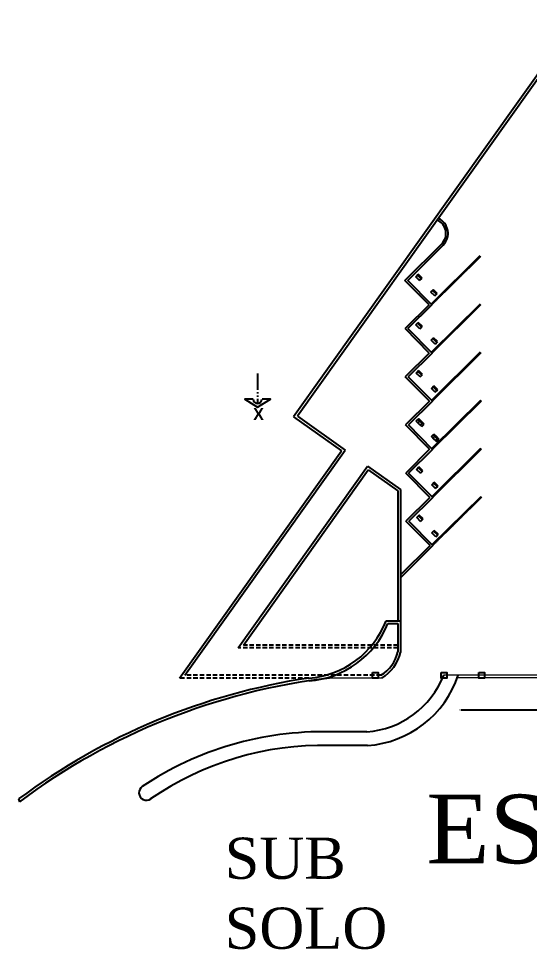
# Model space of a CAD drawing. Header units: millimetres. Extents: x 1191 to 1487, y 976 to 1230.
# Drawn here: x 1217.5 to 1254.7, y 976.2 to 1044 of the extents above; entities that cross this region are included whole.
import ezdxf
from ezdxf.enums import TextEntityAlignment as Align

# ---------------------------------------------------------------- set-up
doc = ezdxf.new("R2010")
doc.units = ezdxf.units.MM
doc.header["$LTSCALE"] = 0.05
doc.linetypes.add('ACAD_ISO05W100', pattern=[33, 24, -3, 0, -3, 0, -3])
doc.linetypes.add('DASHED2', pattern=[9.525, 6.35, -3.175])
doc.layers.get('Defpoints').update_dxf_attribs({"lineweight": 5})
for name, color, linetype in [('CAJON', 37, 'Continuous'), ('columnas', 174, 'Continuous'), ('GUAR', 2, 'Continuous'), ('LINEAS DE CORTE', 7, 'ACAD_ISO05W100'), ('lineas guia', 2, 'Continuous'), ('muebles', 4, 'Continuous'), ('Proyecciones', 7, 'DASHED2'), ('TEXT', 2, 'Continuous'), ('TOPE', 200, 'Continuous')]:
    doc.layers.add(name, color=color, linetype=linetype)
for name, color, linetype, lineweight in [('ED_GEN', 7, 'Continuous', 13), ('letreros', 7, 'Continuous', 5), ('muros', 5, 'Continuous', 20)]:
    doc.layers.add(name, color=color, linetype=linetype, lineweight=lineweight)
doc.styles.add('BLUE', font='cityb___.ttf')
doc.styles.get("Standard").update_dxf_attribs({"font": 'times.ttf'})
doc.dimstyles.new('ISO-25', dxfattribs={"dimtxt": 0.5, "dimasz": 0.2, "dimexe": 1.25, "dimexo": 0.625, "dimgap": 1, "dimtad": 0, "dimtih": 1, "dimtoh": 1, "dimzin": 1, "dimdsep": 46, "dimtxsty": 'Standard', "dimcen": 0.2, "dimse1": 1, "dimse2": 1, "dimadec": 0, "dimazin": 0, "dimtfac": 1, "dimtmove": 0, "dimatfit": 3, "dimfxl": 1, "dimarcsym": 0})

# ---------------------------------------------------------------- blocks, each defined once
blk = doc.blocks.new('TOPE')
at = {"layer": 'TOPE'}
for p, q in [((-0.311, 0.252), (-0.153, 0.446)), ((-0.311, 0.252), (0, 0)), ((-0.2, 0.388), (0.11, 0.136)), ((-0.185, 0.407), (0.126, 0.155)), ((-0.169, 0.427), (0.142, 0.175)), ((-0.153, 0.446), (0.157, 0.194)), ((0, 0), (0.157, 0.194))]:
    blk.add_line(p, q, dxfattribs=at)
blk = doc.blocks.new('*D40')
at = {"layer": 'Defpoints', "color": 0}
for p in [(1249.478, 996.182), (1308.641, 995.982), (1308.641, 993.657)]:
    blk.add_point(p, dxfattribs=at)
at = {"layer": 'lineas guia', "color": 0, "lineweight": -2}
for p, q in [((1249.678, 993.657), (1278.629, 993.657)), ((1308.441, 993.657), (1282.227, 993.657))]:
    blk.add_line(p, q, dxfattribs=at)
at = {"layer": 'lineas guia', "color": 0}
for points in [[(1249.678, 993.69), (1249.678, 993.624), (1249.478, 993.657)], [(1308.441, 993.69), (1308.441, 993.624), (1308.641, 993.657)]]:
    blk.add_solid(points, dxfattribs=at)
at = {"layer": 'lineas guia', "color": 0, "insert": (1280.428, 993.657), "char_height": 0.5, "attachment_point": 5}
blk.add_mtext('59.16', dxfattribs=at)

msp = doc.modelspace()

# ---------------------------------------------------------------- hatches: boundary and pattern name
at = {"layer": 'CAJON'}
h = msp.add_hatch(dxfattribs=at)
h.set_pattern_fill('ANSI31', color=256, scale=0.75, angle=348.23866, style=0)
h.set_pattern_definition([(326.761345, (822.71266, 1664.4843), (-0.051386965, -0.078412003), [])])
h.paths.add_polyline_path([(1251.115, 1026.661), (1251.044, 1026.732), (1247.493, 1023.214), (1247.563, 1023.143)])
h = msp.add_hatch(dxfattribs=at)
h.set_pattern_fill('ANSI31', color=256, scale=0.75, angle=348.23866, style=0)
h.set_pattern_definition([(326.761345, (822.72689, 1660.97959), (-0.051386965, -0.078412003), [])])
h.paths.add_polyline_path([(1251.129, 1023.156), (1251.059, 1023.227), (1247.507, 1019.709), (1247.577, 1019.638)])
h = msp.add_hatch(dxfattribs=at)
h.set_pattern_fill('ANSI31', color=256, scale=0.75, angle=348.23866, style=0)
h.set_pattern_definition([(326.761345, (822.74112, 1657.47488), (-0.051386965, -0.078412003), [])])
h.paths.add_polyline_path([(1251.143, 1019.651), (1251.073, 1019.723), (1247.521, 1016.205), (1247.592, 1016.134)])
h = msp.add_hatch(dxfattribs=at)
h.set_pattern_fill('ANSI31', color=256, scale=0.75, angle=348.23866, style=0)
h.set_pattern_definition([(326.761345, (822.75536, 1653.97017), (-0.051386965, -0.078412003), [])])
h.paths.add_polyline_path([(1251.157, 1016.147), (1251.087, 1016.218), (1247.536, 1012.7), (1247.606, 1012.629)])
h = msp.add_hatch(dxfattribs=at)
h.set_pattern_fill('ANSI31', color=256, scale=0.75, angle=348.23866, style=0)
h.set_pattern_definition([(326.761345, (822.76959, 1650.46546), (-0.051386965, -0.078412003), [])])
h.paths.add_polyline_path([(1251.172, 1012.642), (1251.101, 1012.713), (1247.55, 1009.195), (1247.62, 1009.124)])
h = msp.add_hatch(dxfattribs=at)
h.set_pattern_fill('ANSI31', color=256, scale=0.75, angle=348.23866, style=0)
h.set_pattern_definition([(326.761345, (822.78382, 1646.96075), (-0.051386965, -0.078412003), [])])
h.paths.add_polyline_path([(1251.186, 1009.137), (1251.116, 1009.208), (1247.564, 1005.69), (1247.634, 1005.619)])

# ---------------------------------------------------------------- linework, layer by layer
for p, q in [((1244.218, 1000.143), (1245.28, 1000.143)), ((1244.354, 999.943), (1245.085, 999.943))]:
    msp.add_line(p, q)
at = {"layer": 'columnas'}
for points in [[(1243.241, 996.384), (1243.641, 996.384), (1243.641, 995.984), (1243.241, 995.984), (1243.241, 996.384)], [(1248.241, 996.384), (1248.641, 996.384), (1248.641, 995.984), (1248.241, 995.984), (1248.241, 996.384)], [(1250.975, 996.384), (1251.375, 996.384), (1251.375, 995.984), (1250.975, 995.984), (1250.975, 996.384)]]:
    msp.add_lwpolyline(points, dxfattribs=at)
at = {"layer": 'ED_GEN'}
for p, q in [((1247.493, 1023.214), (1251.044, 1026.732)), ((1247.563, 1023.143), (1251.115, 1026.661)), ((1247.507, 1019.709), (1251.059, 1023.227)), ((1247.577, 1019.638), (1251.129, 1023.156)), ((1247.521, 1016.205), (1251.073, 1019.723)), ((1247.592, 1016.134), (1251.143, 1019.651)), ((1247.536, 1012.7), (1251.087, 1016.218)), ((1247.606, 1012.629), (1251.157, 1016.147)), ((1247.55, 1009.195), (1251.101, 1012.713)), ((1247.62, 1009.124), (1251.172, 1012.642)), ((1247.564, 1005.69), (1251.116, 1009.208)), ((1247.634, 1005.619), (1251.186, 1009.137))]:
    msp.add_line(p, q, dxfattribs=at)
at = {"layer": 'GUAR'}
for p, q in [((1245.592, 1024.92), (1248.274, 1027.596)), ((1245.804, 1024.919), (1248.38, 1027.49)), ((1247.351, 1023.144), (1245.592, 1024.92)), ((1247.563, 1023.143), (1245.804, 1024.919)), ((1247.351, 1023.144), (1245.606, 1021.415)), ((1247.563, 1023.143), (1245.818, 1021.414)), ((1247.365, 1019.639), (1245.606, 1021.415)), ((1247.577, 1019.638), (1245.818, 1021.414)), ((1247.365, 1019.639), (1245.62, 1017.911)), ((1247.577, 1019.638), (1245.832, 1017.91)), ((1247.38, 1016.135), (1245.62, 1017.911)), ((1247.592, 1016.134), (1245.832, 1017.91)), ((1247.38, 1016.135), (1245.634, 1014.406)), ((1247.592, 1016.134), (1245.847, 1014.405)), ((1247.592, 1016.134), (1245.847, 1014.405)), ((1247.394, 1012.63), (1245.634, 1014.406)), ((1247.606, 1012.629), (1245.847, 1014.405)), ((1247.606, 1012.629), (1245.847, 1014.405)), ((1247.606, 1012.629), (1245.847, 1014.405)), ((1247.394, 1012.63), (1245.649, 1010.901)), ((1247.606, 1012.629), (1245.861, 1010.9)), ((1247.408, 1009.125), (1245.649, 1010.901)), ((1247.62, 1009.124), (1245.861, 1010.9)), ((1247.408, 1009.125), (1245.663, 1007.397)), ((1247.62, 1009.124), (1245.875, 1007.396)), ((1247.422, 1005.62), (1245.663, 1007.397)), ((1247.634, 1005.619), (1245.875, 1007.396)), ((1247.422, 1005.62), (1245.28, 1003.498)), ((1247.634, 1005.619), (1245.28, 1003.287))]:
    msp.add_line(p, q, dxfattribs=at)
for centre, radius, start, end in [((1247.517, 1028.346), 1.065, 315.28097, 66.46018), ((1247.522, 1028.344), 1.21, 315.14686, 65.24958)]:
    msp.add_arc(centre, radius, start, end, dxfattribs=at)
at = {"layer": 'LINEAS DE CORTE'}
msp.add_line((1234.872, 1018.152), (1234.872, 1015.965), dxfattribs=at)
at = {"layer": 'muebles', "extrusion": (0, 0, -1)}
for p, q in [((1258.141, 1043.982), (1237.495, 1015.002)), ((1258.244, 1043.782), (1237.774, 1015.049)), ((1229.182, 995.982), (1240.97, 1012.527)), ((1229.571, 996.182), (1241.249, 1012.574)), ((1233.451, 998.182), (1242.878, 1011.413)), ((1233.839, 998.382), (1242.924, 1011.134))]:
    msp.add_line(p, q, dxfattribs=at)
at = {"layer": 'muebles'}
for p, q in [((1237.495, 1015.002), (1240.97, 1012.527)), ((1237.774, 1015.049), (1241.249, 1012.574)), ((1242.878, 1011.413), (1245.28, 1009.702)), ((1242.924, 1011.134), (1245.081, 1009.598)), ((1245.081, 1009.598), (1245.085, 1000.143)), ((1245.28, 1009.702), (1245.28, 997.839)), ((1245.085, 999.943), (1245.086, 997.9)), ((1242.825, 992.069), (1240.105, 992.069)), ((1242.86, 991.069), (1240.105, 991.069)), ((1217.483, 987.182), (1217.55, 986.982))]:
    msp.add_line(p, q, dxfattribs=at)
msp.add_lwpolyline([(1234.55, 1016.288), (1233.941, 1016.289), (1234.869, 1015.709), (1235.804, 1016.285), (1235.195, 1016.287)], dxfattribs=at)
for centre, radius, start, end in [((1234.872, 1016.287), 0.322, 179.89237, 359.89237), ((1238.138, 1002.477), 6.513, 274.15871, 338.99743), ((1238.138, 1002.477), 6.713, 274.15871, 337.81951), ((1242.353, 998.565), 2.813, 302.10376, 346.32495), ((1242.353, 998.565), 3.013, 300.9921, 346.32495), ((1245.676, 949.259), 47.255, 98.5989, 126.62725), ((1245.674, 949.262), 47.05, 96.7973, 126.70848), ((1242.353, 998.565), 6.513, 274.15871, 338.54074), ((1242.353, 998.565), 7.513, 273.87198, 341.5098), ((1239.671, 968.249), 23.824, 88.95676, 123.61257), ((1239.614, 968.967), 22.108, 88.72818, 124.51988), ((1226.784, 987.636), 0.545, 123.61257, 305.38353)]:
    msp.add_arc(centre, radius, start, end, dxfattribs=at)
at = {"layer": 'muros'}
for p, q in [((1243.904, 995.982), (1240.105, 995.982)), ((1308.441, 996.182), (1248.414, 996.182)), ((1308.641, 995.982), (1249.416, 996.005))]:
    msp.add_line(p, q, dxfattribs=at)
at = {"layer": 'Proyecciones'}
for p, q in [((1245.085, 998.183), (1233.451, 998.182)), ((1245.085, 998.383), (1233.839, 998.382)), ((1238.61, 995.982), (1229.182, 995.982)), ((1243.847, 996.182), (1229.571, 996.182))]:
    msp.add_line(p, q, dxfattribs=at)

# ---------------------------------------------------------------- block references
at = {"layer": 'CAJON', "xscale": -1, "rotation": 276.7613447830259}
for p in [(1246.38, 1025.19), (1247.488, 1024.071), (1246.394, 1021.686), (1247.502, 1020.567), (1246.408, 1018.181), (1247.517, 1017.062), (1246.422, 1014.676), (1246.528, 1014.57), (1247.531, 1013.557), (1247.636, 1013.451), (1246.437, 1011.172), (1247.545, 1010.053), (1246.451, 1007.667), (1247.559, 1006.548)]:
    msp.add_blockref('TOPE', p, dxfattribs=at)

# ---------------------------------------------------------------- texts
at = {"layer": 'letreros', "color": 0, "style": 'BLUE'}
msp.add_text('X', height=0.88, dxfattribs=at).set_placement((1234.942, 1014.753), align=Align.CENTER)
at = {"layer": 'TEXT'}
for s, height, p in [('ESTACIONAMENTO', 5, (1247.143, 982.5)), ('SUB', 3, (1232.479, 981.368)), ('SOLO', 3, (1232.479, 976.275))]:
    msp.add_text(s, height=height, dxfattribs=at).set_placement(p)

# ---------------------------------------------------------------- dimensions: what is measured, and where the dimension line sits
at = {"layer": 'lineas guia'}
dim = msp.add_linear_dim(base=(1308.641, 993.657), p1=(1249.478, 996.182), p2=(1308.641, 995.982), dimstyle='ISO-25', dxfattribs=at)
dim.commit()
dim.dimension.update_dxf_attribs({"geometry": '*D40', "text_midpoint": (1280.428, 993.657), "dimtype": 160})

doc.saveas('drawing.dxf')
